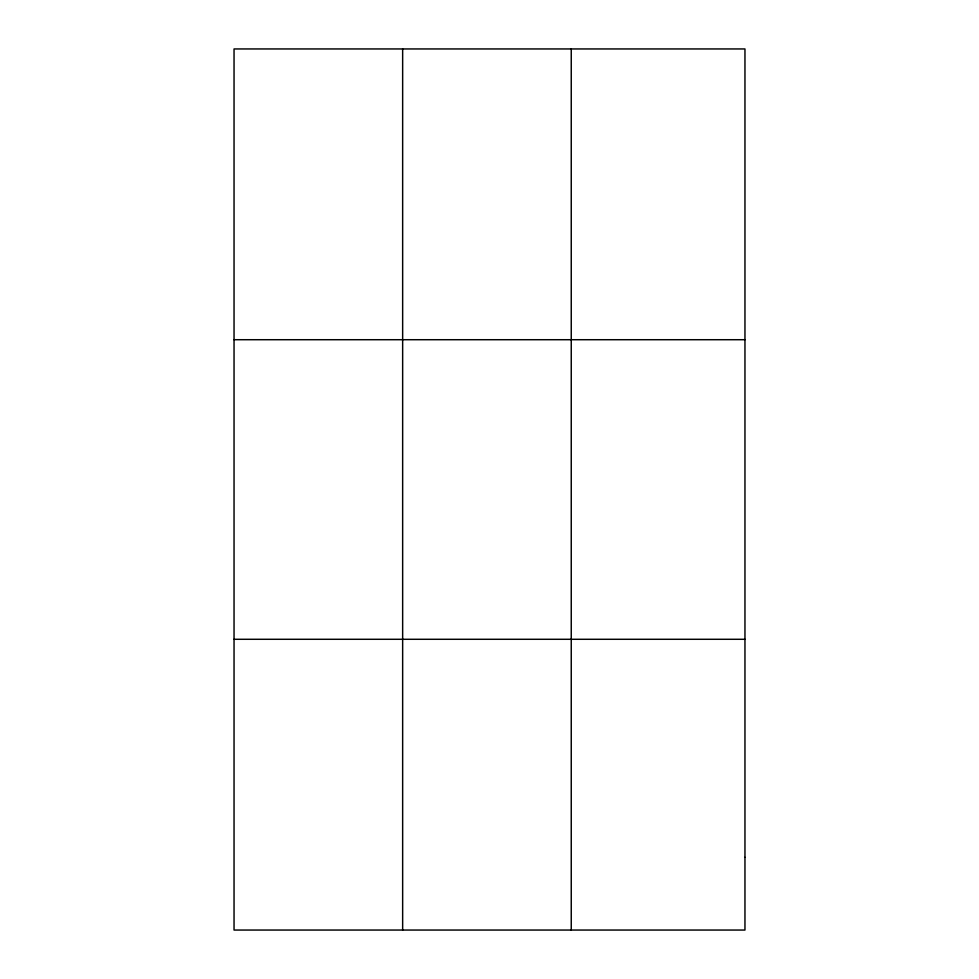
<?xml version="1.0" encoding="UTF-8"?>
<svg xmlns="http://www.w3.org/2000/svg" width="979" height="979" viewBox="0 0 979 979"><rect width="100%" height="100%" fill="white"/><g stroke="black" fill="none" stroke-linecap="round" stroke-linejoin="round"><path stroke-width="1.47" d="M402.65 930.05L402.65 48.95M571.246 930.05L571.246 48.95M234.042 339.713L744.958 339.713M234.042 639.287L744.958 639.287M744.958 857.359L744.958 930.05L234.042 930.05L234.042 48.95L744.958 48.95L744.958 857.359"/></g></svg>
